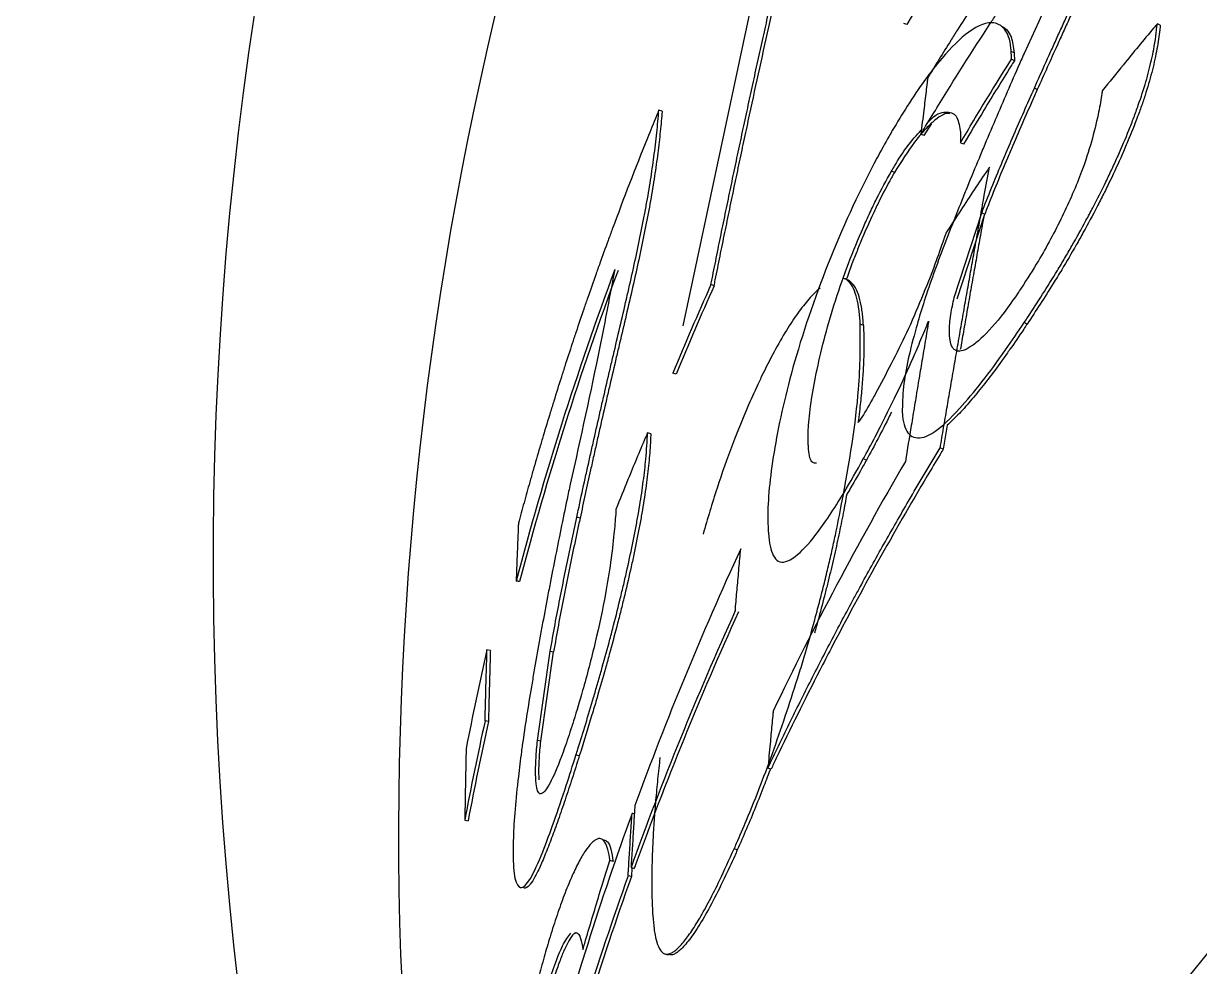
# Model space of a CAD drawing. Extents: x 75 to 2075, y 25 to 1460.
# Drawn here: x 650.424 to 654.7, y 868.574 to 872.003 of the extents above; entities that cross this region are included whole.
import ezdxf

# ---------------------------------------------------------------- set-up
doc = ezdxf.new("R2010")
doc.units = 0
doc.header["$LTSCALE"] = 5
doc.linetypes.add('SLD-KATı', pattern=[0])
doc.layers.get('0').update_dxf_attribs({"linetype": 'CONTINUOUS'})

msp = doc.modelspace()

# ---------------------------------------------------------------- linework, layer by layer
at = {"color": 7, "linetype": 'SLD-KATı'}
for p, q in [((653.15, 872.4473), (652.8215, 870.9031)), ((653.15, 872.4473), (652.8215, 870.9031)), ((653.636, 871.9991), (653.6249, 872.0038)), ((654.5574, 871.9966), (654.547, 872.0024)), ((654.0264, 871.8963), (654.0156, 871.9016)), ((654.027, 871.8678), (654.0162, 871.8731)), ((654.1105, 871.7629), (654.0997, 871.7683)), ((652.7461, 871.6847), (652.7344, 871.6882)), ((653.7252, 871.6399), (653.698, 871.5958)), ((653.698, 871.5958), (653.6869, 871.6006)), ((653.8419, 871.5642), (653.831, 871.5692)), ((653.5909, 871.4609), (653.5798, 871.4656)), ((653.8082, 871.007), (653.9084, 871.3148)), ((653.8192, 871.002), (653.9193, 871.3097)), ((653.9084, 871.3148), (653.9193, 871.3097)), ((652.9352, 871.0496), (652.9236, 871.0534)), ((653.4085, 871.0755), (653.4085, 871.0756)), ((653.4781, 870.9049), (653.4669, 870.9095)), ((654.0737, 870.9102), (654.0629, 870.9155)), ((652.7968, 870.7282), (652.785, 870.7317)), ((653.7832, 870.5421), (653.7684, 870.455)), ((652.7049, 870.5113), (652.6931, 870.5147)), ((653.7684, 870.455), (653.7573, 870.4599)), ((653.4889, 870.415), (653.4777, 870.4195)), ((652.4477, 870.2045), (652.4357, 870.2073)), ((652.1215, 869.7229), (652.1093, 869.7249)), ((652.2926, 869.3958), (652.3394, 869.7211)), ((652.2926, 869.3958), (652.3394, 869.7211)), ((652.3048, 869.3935), (652.3515, 869.7185)), ((652.3048, 869.3935), (652.3515, 869.7185)), ((652.3394, 869.7211), (652.3515, 869.7185)), ((652.1145, 869.4648), (652.1022, 869.4667)), ((652.3048, 869.3935), (652.2926, 869.3958)), ((652.445, 869.3398), (652.4329, 869.3425)), ((653.1422, 869.291), (653.1307, 869.295)), ((652.0283, 869.1055), (652.0407, 869.1039)), ((653.0196, 868.9977), (653.0079, 869.0014)), ((652.5681, 868.956), (652.5562, 868.9589)), ((652.6343, 868.9005), (652.6224, 868.9036)), ((652.6363, 868.9326), (652.6343, 868.9005)), ((651.7944, 868.6179), (651.836, 867.8247))]:
    msp.add_line(p, q, dxfattribs=at)
at = {"color": 7, "linetype": 'SLD-KATı', "flags": 128}
msp.add_lwpolyline([(652.1926, 861.0796), (652.1876, 861.4166), (652.4184, 863.7008), (653.1036, 865.9157), (654.2226, 867.9939), (655.7413, 869.8722), (657.6135, 871.4936), (659.7824, 872.8088), (662.1821, 873.7779), (664.7396, 874.3713), (667.3773, 874.5712), (670.0149, 874.3713), (672.5724, 873.7779), (674.9721, 872.8088), (677.141, 871.4936), (679.0132, 869.8722), (680.5319, 867.9939), (681.6509, 865.9157), (682.3361, 863.7008), (682.5669, 861.4166), (682.5619, 861.0796)], dxfattribs=at)
at = {"color": 8, "linetype": 'SLD-KATı'}
for centre, radius, start, end in [((663.2535, 871.8909), 15.7108, 128.27607, 225.26481), ((662.8585, 872.1836), 17.0837, 137.993, 232.4202), ((664.3738, 870.0554), 13.2587, 117.03884, 199.23352), ((664.6674, 869.0452), 12.88, 117.34499, 181.90124)]:
    msp.add_arc(centre, radius, start, end, dxfattribs=at)
at = {"color": 7, "linetype": 'SLD-KATı'}
for centre, major_axis, ratio, start_param, end_param in [((667.3892, 866.0271), (15.4738, 0.9051), 0.8647, 2.575855, 2.612527), ((667.3884, 867.1742), (15.5487, 0.8505), 0.865249, 2.78229, 2.869117), ((667.3884, 867.1742), (15.5362, 0.8498), 0.865249, 2.78229, 2.869117), ((667.3886, 866.3748), (15.5064, 0.8599), 0.865154, 2.722109, 2.747518), ((667.3886, 866.3748), (15.4939, 0.8592), 0.865154, 2.722109, 2.747518), ((667.3886, 864.5577), (15.4109, 0.8643), 0.865081, 2.623371, 2.697731), ((667.3883, 865.3031), (15.4509, 0.8441), 0.865255, 2.712925, 2.786581), ((667.3886, 865.1457), (15.4419, 0.8609), 0.865124, 2.716812, 2.790377), ((667.3886, 865.1457), (15.4294, 0.8602), 0.865124, 2.716812, 2.790377), ((667.3881, 867.3168), (15.5572, 0.826), 0.865388, 2.900823, 2.927823), ((667.3881, 867.1335), (15.5476, 0.8251), 0.865389, 2.906386, 2.933532), ((667.3881, 867.1335), (15.5351, 0.8244), 0.865389, 2.906386, 2.933532), ((667.3881, 865.299), (15.4513, 0.8287), 0.86535, 2.789641, 2.863298), ((667.3883, 865.1406), (15.4424, 0.842), 0.865265, 2.793754, 2.867322), ((667.3883, 865.1406), (15.4299, 0.8414), 0.865265, 2.793754, 2.867322)]:
    msp.add_ellipse(centre, major_axis=major_axis, ratio=ratio, start_param=start_param, end_param=end_param, dxfattribs=at)
for points, knots in [([(654.6483, 873.1507), (654.6436, 873.1447), (654.6199, 873.1147), (654.5211, 872.9882), (654.42, 872.8543), (654.3212, 872.7193), (654.2855, 872.67), (654.2413, 872.6082), (654.2061, 872.5587), (654.1626, 872.4965), (654.128, 872.4467), (654.0851, 872.3842), (654.0511, 872.3341), (654.0089, 872.2713), (653.9755, 872.2209), (653.934, 872.1577), (653.9011, 872.1071), (653.8603, 872.0436), (653.828, 871.9926), (653.7897, 871.9318), (653.7536, 871.8737), (653.7259, 871.8282), (653.712, 871.8055)], [0, 0, 0, 0, 0.0138776, 0.0693761, 0.2913615, 0.3190942, 0.3745899, 0.4023578, 0.457831, 0.4855985, 0.5410802, 0.5688238, 0.6243152, 0.6520658, 0.7075403, 0.735301, 0.7907931, 0.8185299, 0.8740448, 0.9017602, 0.9508757, 1, 1, 1, 1]), ([(654.0997, 871.7683), (654.1033, 871.7762), (654.121, 871.8161), (654.1461, 871.8718), (654.1748, 871.9354), (654.1964, 871.983), (654.2254, 872.0465), (654.2543, 872.1098), (654.2907, 872.1889), (654.3198, 872.2519), (654.3562, 872.3307), (654.3925, 872.4092), (654.4283, 872.4875), (654.4628, 872.5654), (654.4893, 872.6271), (654.5204, 872.7033), (654.5435, 872.7633), (654.5645, 872.8218), (654.5839, 872.8792), (654.6004, 872.9344), (654.6187, 873.0033), (654.6346, 873.0722), (654.6437, 873.1245), (654.6483, 873.1507)], [0, 0, 0, 0, 0.016167, 0.080829, 0.113163, 0.145526, 0.177839, 0.242556, 0.274881, 0.339543, 0.371886, 0.436565, 0.501254, 0.533624, 0.598338, 0.630683, 0.695428, 0.727752, 0.760104, 0.824869, 0.857235, 0.9284, 1, 1, 1, 1]), ([(654.6586, 873.1447), (654.6576, 873.1388), (654.6528, 873.1096), (654.6423, 873.055), (654.6275, 872.9913), (654.6097, 872.9249), (654.593, 872.8696), (654.5686, 872.7977), (654.5467, 872.7385), (654.5229, 872.6781), (654.498, 872.6171), (654.4649, 872.5399), (654.4226, 872.4462), (654.3865, 872.3677), (654.3501, 872.2891), (654.321, 872.2261), (654.2846, 872.1471), (654.2556, 872.0839), (654.2266, 872.0205), (654.2049, 871.9729), (654.1783, 871.9141), (654.1468, 871.8441), (654.1226, 871.79), (654.1105, 871.7629)], [0, 0, 0, 0, 0.016171, 0.08092, 0.14564, 0.178014, 0.242783, 0.275145, 0.339928, 0.372288, 0.404665, 0.469415, 0.534133, 0.598841, 0.631189, 0.6959, 0.728264, 0.792981, 0.825334, 0.857655, 0.89003, 0.945036, 1, 1, 1, 1]), ([(653.6869, 871.6006), (653.6908, 871.607), (653.7103, 871.6392), (653.7924, 871.7742), (653.8812, 871.9143), (653.9723, 872.0534), (654.014, 872.1164), (654.0646, 872.1918), (654.1073, 872.2544), (654.1503, 872.3167), (654.1936, 872.379), (654.2462, 872.4534), (654.304, 872.534), (654.3447, 872.5897), (654.3674, 872.6207)], [0, 0, 0, 0, 0.0184884, 0.0924948, 0.3884611, 0.4254581, 0.4994369, 0.573444, 0.647441, 0.684415, 0.7584359, 0.8324099, 0.9063783, 1, 1, 1, 1]), ([(654.3674, 872.6207), (654.335, 872.5336), (654.2478, 872.2989), (654.1339, 872.0502), (654.0623, 871.8939)], [0, 0, 0, 0, 0.371519, 1, 1, 1, 1]), ([(652.9236, 871.0534), (652.925, 871.0606), (652.9322, 871.0963), (652.9452, 871.1607), (652.9597, 871.2321), (652.9744, 871.3036), (652.9862, 871.3607), (653.0011, 871.4321), (653.0131, 871.4891), (653.0282, 871.5604), (653.0434, 871.6316), (653.0618, 871.7171), (653.0773, 871.7882), (653.0928, 871.8594), (653.1085, 871.9304), (653.1275, 872.0156), (653.1487, 872.1102), (653.1638, 872.1762), (653.1724, 872.2139)], [0, 0, 0, 0, 0.018413, 0.092026, 0.165677, 0.202537, 0.276144, 0.312987, 0.386647, 0.423469, 0.497088, 0.570747, 0.644398, 0.681232, 0.754844, 0.828492, 0.902175, 1, 1, 1, 1]), ([(652.9236, 871.0534), (652.925, 871.0606), (652.9322, 871.0963), (652.9452, 871.1607), (652.9597, 871.2321), (652.9744, 871.3036), (652.9862, 871.3607), (653.0011, 871.4321), (653.0131, 871.4891), (653.0282, 871.5604), (653.0434, 871.6316), (653.0618, 871.7171), (653.0773, 871.7882), (653.0928, 871.8594), (653.1085, 871.9304), (653.1275, 872.0156), (653.1487, 872.1102), (653.1638, 872.1762), (653.1724, 872.2139)], [0, 0, 0, 0, 0.018413, 0.092026, 0.165677, 0.202537, 0.276144, 0.312987, 0.386647, 0.423469, 0.497088, 0.570747, 0.644398, 0.681232, 0.754844, 0.828492, 0.902175, 1, 1, 1, 1]), ([(652.9352, 871.0496), (652.9366, 871.0568), (652.9438, 871.0926), (652.9568, 871.1569), (652.9713, 871.2283), (652.986, 871.2997), (652.9978, 871.3569), (653.0127, 871.4282), (653.0247, 871.4853), (653.0397, 871.5565), (653.0549, 871.6278), (653.0917, 871.7986), (653.1344, 871.9927), (653.172, 872.1579), (653.1838, 872.2097)], [0, 0, 0, 0, 0.018416, 0.092098, 0.165722, 0.202549, 0.276227, 0.313079, 0.386717, 0.423548, 0.497192, 0.570871, 0.865494, 1, 1, 1, 1]), ([(652.9352, 871.0496), (652.9366, 871.0568), (652.9438, 871.0926), (652.9568, 871.1569), (652.9713, 871.2283), (652.986, 871.2997), (652.9978, 871.3569), (653.0127, 871.4282), (653.0247, 871.4853), (653.0397, 871.5565), (653.0549, 871.6278), (653.0917, 871.7986), (653.1344, 871.9927), (653.172, 872.1579), (653.1838, 872.2097)], [0, 0, 0, 0, 0.018416, 0.092098, 0.165722, 0.202549, 0.276227, 0.313079, 0.386717, 0.423548, 0.497192, 0.570871, 0.865494, 1, 1, 1, 1]), ([(654.0156, 871.9016), (654.0153, 871.9057), (654.0139, 871.9262), (654.0022, 871.9778), (653.9584, 872.0195), (653.87, 871.9883), (653.7573, 871.8764), (653.6608, 871.7434), (653.6012, 871.6438), (653.5832, 871.6135)], [0, 0, 0, 0, 0.019803, 0.099269, 0.302148, 0.512086, 0.690034, 0.905844, 1, 1, 1, 1]), ([(653.9788, 871.9946), (653.9816, 871.9932), (653.9926, 871.9878), (654.0048, 871.9744), (654.0199, 871.9463), (654.0237, 871.9175), (654.0264, 871.8963)], [0, 0, 0, 0, 0.107274, 0.416498, 0.570856, 1, 1, 1, 1]), ([(654.0629, 870.9155), (654.0674, 870.9222), (654.0896, 870.9557), (654.1298, 871.0179), (654.1745, 871.0898), (654.2099, 871.1489), (654.2449, 871.2091), (654.2793, 871.2707), (654.3208, 871.3488), (654.3527, 871.412), (654.3827, 871.4752), (654.4114, 871.5381), (654.438, 871.6005), (654.4617, 871.6613), (654.4833, 871.7209), (654.5018, 871.7783), (654.5204, 871.8462), (654.5372, 871.9197), (654.5434, 871.9722), (654.547, 872.0024)], [0, 0, 0, 0, 0.019812, 0.099128, 0.178454, 0.218088, 0.257713, 0.337106, 0.376728, 0.456131, 0.495776, 0.535428, 0.614819, 0.654487, 0.694129, 0.773543, 0.813211, 0.892592, 1, 1, 1, 1]), ([(654.5574, 871.9966), (654.5569, 871.9912), (654.5543, 871.9641), (654.5466, 871.912), (654.5301, 871.8359), (654.5106, 871.7671), (654.4915, 871.7094), (654.4703, 871.6501), (654.446, 871.5888), (654.4123, 871.5108), (654.3831, 871.4476), (654.3521, 871.3844), (654.32, 871.3214), (654.2865, 871.259), (654.2434, 871.1824), (654.2068, 871.1199), (654.1472, 871.0224), (654.1052, 870.9584), (654.0737, 870.9102)], [0, 0, 0, 0, 0.019844, 0.099249, 0.178675, 0.258115, 0.297773, 0.337439, 0.41693, 0.456587, 0.536016, 0.575726, 0.615374, 0.694788, 0.73444, 0.813878, 0.860141, 1, 1, 1, 1]), ([(654.547, 872.0024), (654.5424, 871.9969), (654.5193, 871.9695), (654.478, 871.9198), (654.4157, 871.844), (654.3724, 871.79), (654.3469, 871.7582)], [0, 0, 0, 0, 0.0680036, 0.340229, 0.6124463, 1, 1, 1, 1]), ([(654.0623, 871.8939), (654.0586, 871.8855), (654.0399, 871.8433), (654.0065, 871.7672), (653.9627, 871.6655), (653.9268, 871.5806), (653.8913, 871.4956), (653.8633, 871.4275), (653.8289, 871.3423), (653.8018, 871.2741), (653.7691, 871.1895), (653.7371, 871.1052), (653.7144, 871.039), (653.7031, 871.0058)], [0, 0, 0, 0, 0.028673, 0.143384, 0.25804, 0.372784, 0.430091, 0.544803, 0.602147, 0.716846, 0.774158, 0.886848, 1, 1, 1, 1]), ([(654.0162, 871.8731), (654.0162, 871.8776), (654.0162, 871.8843), (654.016, 871.8939), (654.0158, 871.8988), (654.0156, 871.9016)], [0, 0, 0, 0, 0.462239, 0.693726, 1, 1, 1, 1]), ([(654.0264, 871.8963), (654.0265, 871.8942), (654.0268, 871.8886), (654.027, 871.879), (654.027, 871.8715), (654.027, 871.8678)], [0, 0, 0, 0, 0.230728, 0.615657, 1, 1, 1, 1]), ([(653.831, 871.5692), (653.8349, 871.576), (653.8548, 871.6095), (653.891, 871.6697), (653.9485, 871.7644), (653.9906, 871.832), (654.0162, 871.8731)], [0, 0, 0, 0, 0.065831, 0.328995, 0.592406, 1, 1, 1, 1]), ([(654.027, 871.8678), (654.0229, 871.8612), (654.0021, 871.828), (653.9651, 871.7682), (653.9073, 871.6738), (653.8666, 871.6056), (653.8419, 871.5642)], [0, 0, 0, 0, 0.065893, 0.329453, 0.592922, 1, 1, 1, 1]), ([(653.712, 871.8055), (653.7113, 871.7999), (653.7079, 871.7721), (653.7031, 871.7332), (653.6954, 871.6704), (653.6905, 871.6299), (653.6869, 871.6006)], [0, 0, 0, 0, 0.081499, 0.407469, 0.570602, 1, 1, 1, 1]), ([(653.9084, 871.3148), (653.9113, 871.3223), (653.9256, 871.3599), (653.9637, 871.4545), (654.0244, 871.5984), (654.0746, 871.7116), (654.0997, 871.7683)], [0, 0, 0, 0, 0.0499901, 0.2497616, 0.6246612, 1, 1, 1, 1]), ([(654.1105, 871.7629), (654.1071, 871.7554), (654.0903, 871.7177), (654.0603, 871.6499), (654.0276, 871.5744), (653.9827, 871.4686), (653.948, 871.385), (653.9222, 871.3173), (653.9193, 871.3097)], [0, 0, 0, 0, 0.04994, 0.249776, 0.449619, 0.549459, 0.94931, 1, 1, 1, 1]), ([(654.3469, 871.7582), (654.3461, 871.7527), (654.3419, 871.725), (654.3257, 871.6362), (654.286, 871.491), (654.2036, 871.3011), (654.1248, 871.1539), (654.0731, 871.0737), (654.0522, 871.0412)], [0, 0, 0, 0, 0.02855, 0.142985, 0.438397, 0.648328, 0.857807, 1, 1, 1, 1]), ([(652.7344, 871.6882), (652.7316, 871.6814), (652.7175, 871.6473), (652.6591, 871.5036), (652.6006, 871.3523), (652.5446, 871.2003), (652.5246, 871.145), (652.4999, 871.0757), (652.4805, 871.0203), (652.4566, 870.9508), (652.4378, 870.8952), (652.4146, 870.8255), (652.3964, 870.7698), (652.3741, 870.7), (652.3565, 870.644), (652.3349, 870.574), (652.318, 870.5179), (652.2972, 870.4478), (652.2809, 870.3916), (652.2617, 870.3245), (652.2439, 870.2606), (652.2303, 870.2107), (652.2236, 870.1857)], [0, 0, 0, 0, 0.013872, 0.069378, 0.291375, 0.319116, 0.374608, 0.402364, 0.457852, 0.485587, 0.541073, 0.568827, 0.624316, 0.652053, 0.707549, 0.735307, 0.790811, 0.818558, 0.87404, 0.901777, 0.95091, 1, 1, 1, 1]), ([(652.7344, 871.6882), (652.7316, 871.6814), (652.7175, 871.6473), (652.6591, 871.5036), (652.6006, 871.3523), (652.5446, 871.2003), (652.5246, 871.145), (652.4999, 871.0757), (652.4805, 871.0203), (652.4566, 870.9508), (652.4378, 870.8952), (652.4146, 870.8255), (652.3964, 870.7698), (652.3741, 870.7), (652.3565, 870.644), (652.3349, 870.574), (652.318, 870.5179), (652.2972, 870.4478), (652.2809, 870.3916), (652.2617, 870.3245), (652.2439, 870.2606), (652.2303, 870.2107), (652.2236, 870.1857)], [0, 0, 0, 0, 0.013872, 0.069378, 0.291375, 0.319116, 0.374608, 0.402364, 0.457852, 0.485587, 0.541073, 0.568827, 0.624316, 0.652053, 0.707549, 0.735307, 0.790811, 0.818558, 0.87404, 0.901777, 0.95091, 1, 1, 1, 1]), ([(652.4357, 870.2073), (652.4375, 870.2159), (652.4467, 870.2588), (652.4598, 870.3189), (652.475, 870.3875), (652.4864, 870.4389), (652.5018, 870.5074), (652.5173, 870.5758), (652.537, 870.6611), (652.5528, 870.7294), (652.5728, 870.8145), (652.5928, 870.8995), (652.6127, 870.9842), (652.6319, 871.0682), (652.6467, 871.1347), (652.6641, 871.2165), (652.677, 871.2807), (652.6888, 871.3431), (652.6996, 871.4041), (652.7087, 871.4625), (652.7187, 871.5348), (652.7273, 871.6069), (652.732, 871.6611), (652.7344, 871.6882)], [0, 0, 0, 0, 0.016178, 0.080852, 0.113176, 0.14552, 0.177887, 0.24256, 0.274867, 0.339569, 0.371925, 0.436591, 0.501279, 0.53362, 0.598356, 0.630688, 0.695443, 0.727767, 0.76011, 0.824901, 0.85722, 0.928417, 1, 1, 1, 1]), ([(652.4357, 870.2073), (652.4375, 870.2159), (652.4467, 870.2588), (652.4598, 870.3189), (652.475, 870.3875), (652.4864, 870.4389), (652.5018, 870.5074), (652.5173, 870.5758), (652.537, 870.6611), (652.5528, 870.7294), (652.5728, 870.8145), (652.5928, 870.8995), (652.6127, 870.9842), (652.6319, 871.0682), (652.6467, 871.1347), (652.6641, 871.2165), (652.677, 871.2807), (652.6888, 871.3431), (652.6996, 871.4041), (652.7087, 871.4625), (652.7187, 871.5348), (652.7273, 871.6069), (652.732, 871.6611), (652.7344, 871.6882)], [0, 0, 0, 0, 0.016178, 0.080852, 0.113176, 0.14552, 0.177887, 0.24256, 0.274867, 0.339569, 0.371925, 0.436591, 0.501279, 0.53362, 0.598356, 0.630688, 0.695443, 0.727767, 0.76011, 0.824901, 0.85722, 0.928417, 1, 1, 1, 1]), ([(652.7461, 871.6847), (652.7456, 871.6787), (652.7432, 871.6483), (652.7377, 871.5918), (652.7297, 871.525), (652.72, 871.4552), (652.7107, 871.3967), (652.6971, 871.3203), (652.6849, 871.2571), (652.6715, 871.1924), (652.6576, 871.1269), (652.6391, 871.0437), (652.6155, 870.9425), (652.5955, 870.8576), (652.5756, 870.7726), (652.5597, 870.7044), (652.5399, 870.6191), (652.5243, 870.5507), (652.5088, 870.4823), (652.4973, 870.4309), (652.4832, 870.3675), (652.4666, 870.2921), (652.454, 870.2337), (652.4477, 870.2045)], [0, 0, 0, 0, 0.0161905, 0.0809012, 0.1456689, 0.1780227, 0.2428007, 0.275142, 0.3399315, 0.3722671, 0.4046272, 0.4693897, 0.5341202, 0.5988274, 0.6311889, 0.6958863, 0.7282312, 0.7929283, 0.8252842, 0.8576623, 0.8899723, 0.9449711, 1, 1, 1, 1]), ([(652.7461, 871.6847), (652.7456, 871.6787), (652.7432, 871.6483), (652.7377, 871.5918), (652.7297, 871.525), (652.72, 871.4552), (652.7107, 871.3967), (652.6971, 871.3203), (652.6849, 871.2571), (652.6715, 871.1924), (652.6576, 871.1269), (652.6391, 871.0437), (652.6155, 870.9425), (652.5955, 870.8576), (652.5756, 870.7726), (652.5597, 870.7044), (652.5399, 870.6191), (652.5243, 870.5507), (652.5088, 870.4823), (652.4973, 870.4309), (652.4832, 870.3675), (652.4666, 870.2921), (652.454, 870.2337), (652.4477, 870.2045)], [0, 0, 0, 0, 0.0161905, 0.0809012, 0.1456689, 0.1780227, 0.2428007, 0.275142, 0.3399315, 0.3722671, 0.4046272, 0.4693897, 0.5341202, 0.5988274, 0.6311889, 0.6958863, 0.7282312, 0.7929283, 0.8252842, 0.8576623, 0.8899723, 0.9449711, 1, 1, 1, 1]), ([(653.7918, 871.6753), (653.7901, 871.6756), (653.7744, 871.6782), (653.7418, 871.6577), (653.6983, 871.6143), (653.6518, 871.5588), (653.6155, 871.5004), (653.5909, 871.4609)], [0, 0, 0, 0, 0.039256, 0.360573, 0.517242, 0.673831, 1, 1, 1, 1]), ([(653.7138, 871.6449), (653.7141, 871.6451), (653.7402, 871.6751), (653.7776, 871.6853), (653.8187, 871.6758), (653.8267, 871.6341), (653.8304, 871.6143)], [0, 0, 0, 0, 0.003431, 0.375049, 0.703726, 1, 1, 1, 1]), ([(653.5832, 871.6135), (653.5794, 871.607), (653.5605, 871.5745), (653.4815, 871.4318), (653.3534, 871.1573), (653.2232, 870.7809), (653.1488, 870.4528), (653.1284, 870.2597), (653.1311, 870.18), (653.1318, 870.1621)], [0, 0, 0, 0, 0.014211, 0.071184, 0.302014, 0.533659, 0.738871, 0.941358, 1, 1, 1, 1]), ([(653.5798, 871.4656), (653.5835, 871.472), (653.6024, 871.5043), (653.6401, 871.5632), (653.6716, 871.5971), (653.6886, 871.6154)], [0, 0, 0, 0, 0.102884, 0.51536, 1, 1, 1, 1]), ([(653.8304, 871.6143), (653.8305, 871.61), (653.8308, 871.6005), (653.8309, 871.5853), (653.8309, 871.5746), (653.831, 871.5692)], [0, 0, 0, 0, 0.297081, 0.648628, 1, 1, 1, 1]), ([(653.2776, 870.4708), (653.2774, 870.4751), (653.2764, 870.4964), (653.2787, 870.5746), (653.3054, 870.7429), (653.3707, 870.9939), (653.4472, 871.1947), (653.5014, 871.3148), (653.5349, 871.3847), (653.5617, 871.433), (653.5798, 871.4656)], [0, 0, 0, 0, 0.0207311, 0.103822, 0.3310743, 0.568937, 0.8036158, 0.8517598, 0.8999053, 1, 1, 1, 1]), ([(653.7573, 870.4599), (653.7583, 870.4659), (653.7634, 870.496), (653.7727, 870.5502), (653.7829, 870.6103), (653.7932, 870.6704), (653.8015, 870.7184), (653.8119, 870.7785), (653.8223, 870.8385), (653.8349, 870.9105), (653.8475, 870.9825), (653.8601, 871.0545), (653.8707, 871.1145), (653.8813, 871.1744), (653.892, 871.2343), (653.9049, 871.3063), (653.9196, 871.3883), (653.9301, 871.4463), (653.9362, 871.4804)], [0, 0, 0, 0, 0.017633, 0.088211, 0.15876, 0.194041, 0.264574, 0.299862, 0.370411, 0.440977, 0.511515, 0.582063, 0.652628, 0.68791, 0.758459, 0.829011, 0.899584, 1, 1, 1, 1]), ([(653.9362, 871.4804), (653.9321, 871.4743), (653.9116, 871.444), (653.8748, 871.389), (653.8261, 871.3152), (653.794, 871.2656), (653.7779, 871.2408)], [0, 0, 0, 0, 0.076396, 0.382181, 0.691141, 1, 1, 1, 1]), ([(653.5909, 871.4609), (653.5871, 871.4544), (653.5683, 871.4215), (653.5424, 871.3721), (653.507, 871.2985), (653.48, 871.2376), (653.4548, 871.1758), (653.4349, 871.126), (653.4227, 871.0915), (653.416, 871.0726)], [0, 0, 0, 0, 0.057309, 0.287297, 0.401916, 0.631576, 0.746219, 0.86074, 1, 1, 1, 1]), ([(653.9155, 871.2996), (653.9142, 871.2923), (653.9086, 871.261), (653.9009, 871.2178), (653.8902, 871.1578), (653.8796, 871.0979), (653.8669, 871.026), (653.8543, 870.954), (653.8422, 870.8844), (653.8342, 870.8388), (653.8305, 870.8173)], [0, 0, 0, 0, 0.045573, 0.194674, 0.269291, 0.418429, 0.567627, 0.716796, 0.866015, 1, 1, 1, 1]), ([(653.7779, 871.2408), (653.7754, 871.2334), (653.7629, 871.1963), (653.7205, 871.0772), (653.639, 870.877), (653.5604, 870.7292), (653.522, 870.657)], [0, 0, 0, 0, 0.038193, 0.191114, 0.604907, 1, 1, 1, 1]), ([(652.5739, 871.1086), (652.5564, 871.0156), (652.5092, 870.7652), (652.4495, 870.4967), (652.412, 870.3281)], [0, 0, 0, 0, 0.371503, 1, 1, 1, 1]), ([(652.5739, 871.1086), (652.5564, 871.0156), (652.5092, 870.7652), (652.4495, 870.4967), (652.412, 870.3281)], [0, 0, 0, 0, 0.371503, 1, 1, 1, 1]), ([(653.3205, 871.0408), (653.3134, 871.0348), (653.3002, 871.0237), (653.2796, 871.001), (653.2533, 870.9692), (653.2258, 870.931), (653.1902, 870.8748), (653.1528, 870.8102), (653.1231, 870.7503), (653.1081, 870.7201)], [0, 0, 0, 0, 0.113715, 0.208911, 0.30417, 0.494946, 0.590233, 0.793227, 1, 1, 1, 1]), ([(653.4669, 870.9095), (653.4666, 870.9139), (653.4652, 870.9357), (653.4612, 870.9724), (653.4522, 871.0144), (653.4392, 871.0482), (653.4239, 871.0663), (653.4119, 871.0754), (653.4056, 871.0757), (653.4038, 871.0758)], [0, 0, 0, 0, 0.050259, 0.251633, 0.453072, 0.654597, 0.856193, 0.956881, 1, 1, 1, 1]), ([(653.4781, 870.9049), (653.4778, 870.9093), (653.4765, 870.9312), (653.4724, 870.9679), (653.4635, 871.0099), (653.4505, 871.0438), (653.435, 871.0614), (653.4246, 871.0704), (653.42, 871.0708), (653.4197, 871.0708)], [0, 0, 0, 0, 0.052225, 0.261183, 0.470206, 0.679302, 0.8885, 0.992981, 1, 1, 1, 1]), ([(654.0522, 871.0412), (654.048, 871.035), (654.027, 871.0036), (653.9762, 870.9324), (653.9175, 870.8653), (653.8591, 870.8191), (653.8139, 870.8027), (653.7944, 870.8341), (653.7918, 870.8638), (653.7912, 870.8699)], [0, 0, 0, 0, 0.033844, 0.169476, 0.412179, 0.529059, 0.748058, 0.948883, 1, 1, 1, 1]), ([(653.7031, 871.0058), (653.7007, 870.9984), (653.6889, 870.9615), (653.6547, 870.8466), (653.6206, 870.6989), (653.6198, 870.6181), (653.6195, 870.5882)], [0, 0, 0, 0, 0.044929, 0.224741, 0.713749, 1, 1, 1, 1]), ([(653.7912, 870.8699), (653.7911, 870.8741), (653.7902, 870.8957), (653.7933, 870.9387), (653.8036, 870.9859), (653.8082, 871.007)], [0, 0, 0, 0, 0.120571, 0.605756, 1, 1, 1, 1]), ([(653.0079, 869.0014), (653.0109, 869.0082), (653.026, 869.0422), (653.0753, 869.1569), (653.1388, 869.3211), (653.2001, 869.501), (653.2368, 869.614), (653.264, 869.7032), (653.2831, 869.7691), (653.3011, 869.8341), (653.3181, 869.898), (653.3342, 869.9609), (653.3495, 870.0229), (653.3635, 870.0835), (653.3807, 870.1622), (653.4218, 870.3714), (653.4672, 870.6528), (653.4669, 870.8342), (653.4669, 870.9095)], [0, 0, 0, 0, 0.0104121, 0.0521552, 0.1699242, 0.229847, 0.2897179, 0.3196115, 0.3495232, 0.3794382, 0.4093434, 0.4392644, 0.4691466, 0.4990701, 0.5289541, 0.5887958, 0.8292572, 1, 1, 1, 1]), ([(653.4777, 870.4195), (653.4813, 870.4261), (653.4994, 870.4591), (653.5405, 870.5367), (653.5982, 870.653), (653.6497, 870.7658), (653.6876, 870.8537), (653.706, 870.8982), (653.7152, 870.9205)], [0, 0, 0, 0, 0.04389, 0.219544, 0.496755, 0.745738, 0.872566, 1, 1, 1, 1]), ([(653.6195, 870.5882), (653.6198, 870.5841), (653.6212, 870.5636), (653.6307, 870.52), (653.6647, 870.4866), (653.7326, 870.5067), (653.8447, 870.6148), (653.9589, 870.7616), (654.0403, 870.882), (654.0629, 870.9155)], [0, 0, 0, 0, 0.019896, 0.099686, 0.260744, 0.440014, 0.612636, 0.892207, 1, 1, 1, 1]), ([(653.7152, 870.9205), (653.7142, 870.9145), (653.7091, 870.8844), (653.7, 870.8302), (653.688, 870.758), (653.6759, 870.6858), (653.664, 870.6134), (653.6489, 870.5218), (653.6378, 870.4541), (653.6307, 870.4105)], [0, 0, 0, 0, 0.035412, 0.1772, 0.318893, 0.460643, 0.602434, 0.74413, 1, 1, 1, 1]), ([(654.0737, 870.9102), (654.0695, 870.904), (654.0485, 870.8726), (654.0194, 870.83), (653.978, 870.7719), (653.9374, 870.7167), (653.8976, 870.6663), (653.859, 870.6203), (653.8226, 870.579), (653.7959, 870.554), (653.7832, 870.5421)], [0, 0, 0, 0, 0.040475, 0.202591, 0.283511, 0.445627, 0.607702, 0.688656, 0.850825, 1, 1, 1, 1]), ([(653.4781, 870.9049), (653.4783, 870.9007), (653.4794, 870.8798), (653.4803, 870.8398), (653.4793, 870.783), (653.4761, 870.7225), (653.4709, 870.6587), (653.465, 870.6017), (653.4601, 870.565), (653.4584, 870.5516)], [0, 0, 0, 0, 0.042865, 0.214556, 0.386235, 0.557938, 0.729622, 0.901234, 1, 1, 1, 1]), ([(653.8261, 870.8105), (653.8231, 870.8106), (653.8198, 870.8106), (653.8184, 870.8147), (653.8183, 870.8151)], [0, 0, 0, 0, 0.898714, 1, 1, 1, 1]), ([(653.1081, 870.7201), (653.1049, 870.7134), (653.0888, 870.6798), (653.0525, 870.5996), (653.0002, 870.4713), (652.9437, 870.3121), (652.9115, 870.2019), (652.8951, 870.1459)], [0, 0, 0, 0, 0.039539, 0.198138, 0.453273, 0.722212, 1, 1, 1, 1]), ([(653.522, 870.657), (653.5183, 870.6505), (653.5, 870.6182), (653.478, 870.5784), (653.4613, 870.5556), (653.4584, 870.5516)], [0, 0, 0, 0, 0.170929, 0.855134, 1, 1, 1, 1]), ([(653.5799, 870.5897), (653.5777, 870.5852), (653.5618, 870.5522), (653.5313, 870.493), (653.5031, 870.4411), (653.4889, 870.415)], [0, 0, 0, 0, 0.073742, 0.534646, 1, 1, 1, 1]), ([(652.4329, 869.3425), (652.4353, 869.3499), (652.447, 869.3871), (652.4682, 869.456), (652.492, 869.5355), (652.511, 869.6006), (652.5299, 869.6668), (652.5485, 869.7343), (652.5711, 869.8196), (652.5884, 869.8884), (652.6049, 869.9568), (652.6206, 870.0249), (652.6352, 870.092), (652.6482, 870.1572), (652.66, 870.2207), (652.67, 870.2816), (652.6799, 870.353), (652.6887, 870.4298), (652.6915, 870.4837), (652.6931, 870.5147)], [0, 0, 0, 0, 0.019822, 0.099168, 0.178486, 0.218093, 0.257757, 0.337109, 0.376736, 0.456147, 0.49578, 0.535419, 0.614847, 0.654505, 0.694163, 0.773581, 0.813223, 0.892614, 1, 1, 1, 1]), ([(652.4329, 869.3425), (652.4353, 869.3499), (652.447, 869.3871), (652.4682, 869.456), (652.492, 869.5355), (652.511, 869.6006), (652.5299, 869.6668), (652.5485, 869.7343), (652.5711, 869.8196), (652.5884, 869.8884), (652.6049, 869.9568), (652.6206, 870.0249), (652.6352, 870.092), (652.6482, 870.1572), (652.66, 870.2207), (652.67, 870.2816), (652.6799, 870.353), (652.6887, 870.4298), (652.6915, 870.4837), (652.6931, 870.5147)], [0, 0, 0, 0, 0.019822, 0.099168, 0.178486, 0.218093, 0.257757, 0.337109, 0.376736, 0.456147, 0.49578, 0.535419, 0.614847, 0.654505, 0.694163, 0.773581, 0.813223, 0.892614, 1, 1, 1, 1]), ([(652.7049, 870.5113), (652.7047, 870.5058), (652.7036, 870.4782), (652.6999, 870.4244), (652.6914, 870.3451), (652.6809, 870.2726), (652.6706, 870.2113), (652.659, 870.1481), (652.6457, 870.0824), (652.6273, 869.9984), (652.6112, 869.93), (652.5943, 869.8614), (652.5768, 869.7928), (652.5586, 869.7246), (652.5353, 869.6406), (652.5156, 869.5719), (652.4837, 869.4642), (652.4616, 869.3932), (652.445, 869.3398)], [0, 0, 0, 0, 0.019804, 0.099191, 0.178622, 0.258081, 0.297768, 0.337435, 0.416919, 0.456557, 0.536, 0.575677, 0.615362, 0.694748, 0.734424, 0.813831, 0.860111, 1, 1, 1, 1]), ([(652.7049, 870.5113), (652.7047, 870.5058), (652.7036, 870.4782), (652.6999, 870.4244), (652.6914, 870.3451), (652.6809, 870.2726), (652.6706, 870.2113), (652.659, 870.1481), (652.6457, 870.0824), (652.6273, 869.9984), (652.6112, 869.93), (652.5943, 869.8614), (652.5768, 869.7928), (652.5586, 869.7246), (652.5353, 869.6406), (652.5156, 869.5719), (652.4837, 869.4642), (652.4616, 869.3932), (652.445, 869.3398)], [0, 0, 0, 0, 0.019804, 0.099191, 0.178622, 0.258081, 0.297768, 0.337435, 0.416919, 0.456557, 0.536, 0.575677, 0.615362, 0.694748, 0.734424, 0.813831, 0.860111, 1, 1, 1, 1]), ([(652.6931, 870.5147), (652.6904, 870.5084), (652.6769, 870.477), (652.653, 870.4202), (652.6173, 870.3338), (652.5928, 870.2724), (652.5784, 870.2363)], [0, 0, 0, 0, 0.067999, 0.340243, 0.612463, 1, 1, 1, 1]), ([(652.6931, 870.5147), (652.6904, 870.5084), (652.6769, 870.477), (652.653, 870.4202), (652.6173, 870.3338), (652.5928, 870.2724), (652.5784, 870.2363)], [0, 0, 0, 0, 0.067999, 0.340243, 0.612463, 1, 1, 1, 1]), ([(653.1307, 869.295), (653.1339, 869.3017), (653.1498, 869.3353), (653.1787, 869.3956), (653.2113, 869.4624), (653.2443, 869.5291), (653.2777, 869.5957), (653.3183, 869.6754), (653.3595, 869.7548), (653.4013, 869.8341), (653.4367, 869.8999), (653.4724, 869.9656), (653.5085, 870.0311), (653.5523, 870.1096), (653.5968, 870.1877), (653.6456, 870.2722), (653.6989, 870.3631), (653.7379, 870.4277), (653.7573, 870.4599)], [0, 0, 0, 0, 0.016931, 0.084677, 0.152456, 0.186331, 0.254086, 0.321874, 0.389623, 0.457411, 0.525165, 0.559045, 0.626787, 0.694573, 0.762324, 0.830091, 0.915056, 1, 1, 1, 1]), ([(653.7684, 870.455), (653.7645, 870.4486), (653.745, 870.4164), (653.6639, 870.281), (653.5293, 870.047), (653.4016, 869.8101), (653.2783, 869.5716), (653.2057, 869.425), (653.1485, 869.3043), (653.1422, 869.291)], [0, 0, 0, 0, 0.01695, 0.084749, 0.35607, 0.627349, 0.69516, 0.966491, 1, 1, 1, 1]), ([(653.3072, 870.4042), (653.3024, 870.4041), (653.2859, 870.4036), (653.2802, 870.4372), (653.278, 870.4654), (653.2776, 870.4708)], [0, 0, 0, 0, 0.249797, 0.854815, 1, 1, 1, 1]), ([(653.1318, 870.1621), (653.132, 870.1578), (653.1334, 870.136), (653.1402, 870.0855), (653.1649, 870.0338), (653.224, 870.0513), (653.3074, 870.1411), (653.3941, 870.2712), (653.4538, 870.3772), (653.4777, 870.4195)], [0, 0, 0, 0, 0.021746, 0.108904, 0.284702, 0.484549, 0.660247, 0.86409, 1, 1, 1, 1]), ([(653.4889, 870.415), (653.4851, 870.4081), (653.4659, 870.3735), (653.4418, 870.3309), (653.4222, 870.2991), (653.4175, 870.2914)], [0, 0, 0, 0, 0.159316, 0.796641, 1, 1, 1, 1]), ([(652.412, 870.3281), (652.4101, 870.319), (652.4004, 870.2735), (652.3834, 870.1917), (652.3614, 870.0826), (652.3435, 869.9915), (652.3261, 869.9005), (652.3125, 869.8277), (652.296, 869.7367), (652.2831, 869.6639), (652.2678, 869.5738), (652.2529, 869.4841), (652.2428, 869.4141), (652.2377, 869.379)], [0, 0, 0, 0, 0.028683, 0.143367, 0.258054, 0.372761, 0.430104, 0.544789, 0.602145, 0.716793, 0.774127, 0.88682, 1, 1, 1, 1]), ([(652.412, 870.3281), (652.4101, 870.319), (652.4004, 870.2735), (652.3834, 870.1917), (652.3614, 870.0826), (652.3435, 869.9915), (652.3261, 869.9005), (652.3125, 869.8277), (652.296, 869.7367), (652.2831, 869.6639), (652.2678, 869.5738), (652.2529, 869.4841), (652.2428, 869.4141), (652.2377, 869.379)], [0, 0, 0, 0, 0.028683, 0.143367, 0.258054, 0.372761, 0.430104, 0.544789, 0.602145, 0.716793, 0.774127, 0.88682, 1, 1, 1, 1]), ([(653.4175, 870.2914), (653.4133, 870.2687), (653.4045, 870.2203), (653.3889, 870.1434), (653.3709, 870.061), (653.3537, 869.9896), (653.3356, 869.917), (653.32, 869.858), (653.3069, 869.8093), (653.3015, 869.7903), (653.3004, 869.7865)], [0, 0, 0, 0, 0.146593, 0.313034, 0.479604, 0.646077, 0.729381, 0.895802, 0.979129, 1, 1, 1, 1]), ([(652.5784, 870.2363), (652.578, 870.2306), (652.5761, 870.2021), (652.5683, 870.11), (652.5479, 869.9573), (652.5042, 869.7529), (652.4624, 869.5923), (652.4353, 869.5034), (652.4243, 869.4675)], [0, 0, 0, 0, 0.02854, 0.142939, 0.438441, 0.648313, 0.857806, 1, 1, 1, 1]), ([(652.5784, 870.2363), (652.578, 870.2306), (652.5761, 870.2021), (652.5683, 870.11), (652.5479, 869.9573), (652.5042, 869.7529), (652.4624, 869.5923), (652.4353, 869.5034), (652.4243, 869.4675)], [0, 0, 0, 0, 0.02854, 0.142939, 0.438441, 0.648313, 0.857806, 1, 1, 1, 1]), ([(652.2236, 870.1857), (652.2233, 870.18), (652.2222, 870.1515), (652.2206, 870.1116), (652.2181, 870.0472), (652.2165, 870.0057), (652.2153, 869.9756)], [0, 0, 0, 0, 0.081533, 0.407519, 0.570583, 1, 1, 1, 1]), ([(652.2236, 870.1857), (652.2233, 870.18), (652.2222, 870.1515), (652.2206, 870.1116), (652.2181, 870.0472), (652.2165, 870.0057), (652.2153, 869.9756)], [0, 0, 0, 0, 0.081533, 0.407519, 0.570583, 1, 1, 1, 1]), ([(652.3394, 869.7211), (652.3408, 869.729), (652.3477, 869.769), (652.3664, 869.8701), (652.3968, 870.0244), (652.4227, 870.1463), (652.4357, 870.2073)], [0, 0, 0, 0, 0.049886, 0.249666, 0.624605, 1, 1, 1, 1]), ([(652.3394, 869.7211), (652.3408, 869.729), (652.3477, 869.769), (652.3664, 869.8701), (652.3968, 870.0244), (652.4227, 870.1463), (652.4357, 870.2073)], [0, 0, 0, 0, 0.049886, 0.249666, 0.624605, 1, 1, 1, 1]), ([(652.4477, 870.2045), (652.446, 870.1964), (652.4372, 870.1558), (652.4218, 870.0829), (652.4052, 870.0017), (652.3826, 869.8883), (652.3654, 869.7988), (652.3529, 869.7266), (652.3515, 869.7185)], [0, 0, 0, 0, 0.049897, 0.249733, 0.449557, 0.549507, 0.949312, 1, 1, 1, 1]), ([(652.4477, 870.2045), (652.446, 870.1964), (652.4372, 870.1558), (652.4218, 870.0829), (652.4052, 870.0017), (652.3826, 869.8883), (652.3654, 869.7988), (652.3529, 869.7266), (652.3515, 869.7185)], [0, 0, 0, 0, 0.049897, 0.249733, 0.449557, 0.549507, 0.949312, 1, 1, 1, 1]), ([(653.0121, 869.8669), (653.0126, 869.8726), (653.015, 869.9008), (653.0195, 869.9524), (653.0256, 870.0219), (653.0298, 870.0689), (653.0319, 870.0923)], [0, 0, 0, 0, 0.0749901, 0.3748675, 0.6874957, 1, 1, 1, 1]), ([(652.2275, 869.9734), (652.2255, 869.9738), (652.2214, 869.9745), (652.2174, 869.9753), (652.2153, 869.9756)], [0, 0, 0, 0, 0.500363, 1, 1, 1, 1]), ([(652.2275, 869.9734), (652.2255, 869.9738), (652.2214, 869.9745), (652.2174, 869.9753), (652.2153, 869.9756)], [0, 0, 0, 0, 0.500363, 1, 1, 1, 1]), ([(652.1022, 869.4667), (652.1023, 869.4724), (652.1031, 869.501), (652.1045, 869.5524), (652.1067, 869.6327), (652.1083, 869.6902), (652.1093, 869.7249)], [0, 0, 0, 0, 0.066375, 0.331893, 0.597422, 1, 1, 1, 1]), ([(652.1022, 869.4667), (652.1023, 869.4724), (652.1031, 869.501), (652.1045, 869.5524), (652.1067, 869.6327), (652.1083, 869.6902), (652.1093, 869.7249)], [0, 0, 0, 0, 0.066375, 0.331893, 0.597422, 1, 1, 1, 1]), ([(652.1215, 869.7229), (652.1214, 869.7172), (652.1205, 869.6886), (652.1191, 869.6372), (652.1169, 869.5569), (652.1154, 869.4995), (652.1145, 869.4648)], [0, 0, 0, 0, 0.066399, 0.331977, 0.597552, 1, 1, 1, 1]), ([(652.1215, 869.7229), (652.1214, 869.7172), (652.1205, 869.6886), (652.1191, 869.6372), (652.1169, 869.5569), (652.1154, 869.4995), (652.1145, 869.4648)], [0, 0, 0, 0, 0.066399, 0.331977, 0.597552, 1, 1, 1, 1]), ([(653.1499, 869.5022), (653.1494, 869.4965), (653.1467, 869.4684), (653.1431, 869.429), (653.1372, 869.3656), (653.1334, 869.3247), (653.1307, 869.295)], [0, 0, 0, 0, 0.081597, 0.407581, 0.57058, 1, 1, 1, 1]), ([(652.4243, 869.4675), (652.4221, 869.4606), (652.4111, 869.4258), (652.3846, 869.3462), (652.3542, 869.2695), (652.3239, 869.2142), (652.3003, 869.191), (652.2893, 869.2194), (652.2872, 869.2491), (652.2868, 869.2552)], [0, 0, 0, 0, 0.033764, 0.16944, 0.412193, 0.529054, 0.748037, 0.948826, 1, 1, 1, 1]), ([(652.4243, 869.4675), (652.4221, 869.4606), (652.4111, 869.4258), (652.3846, 869.3462), (652.3542, 869.2695), (652.3239, 869.2142), (652.3003, 869.191), (652.2893, 869.2194), (652.2872, 869.2491), (652.2868, 869.2552)], [0, 0, 0, 0, 0.033764, 0.16944, 0.412193, 0.529054, 0.748037, 0.948826, 1, 1, 1, 1]), ([(652.2377, 869.379), (652.2366, 869.3712), (652.2314, 869.3323), (652.2166, 869.2115), (652.203, 869.0577), (652.2045, 868.9762), (652.2051, 868.9461)], [0, 0, 0, 0, 0.044913, 0.224766, 0.713764, 1, 1, 1, 1]), ([(652.2377, 869.379), (652.2366, 869.3712), (652.2314, 869.3323), (652.2166, 869.2115), (652.203, 869.0577), (652.2045, 868.9762), (652.2051, 868.9461)], [0, 0, 0, 0, 0.044913, 0.224766, 0.713764, 1, 1, 1, 1]), ([(652.2868, 869.2552), (652.2866, 869.2595), (652.2857, 869.281), (652.2863, 869.3248), (652.2907, 869.3739), (652.2926, 869.3958)], [0, 0, 0, 0, 0.120512, 0.605655, 1, 1, 1, 1]), ([(652.2868, 869.2552), (652.2866, 869.2595), (652.2857, 869.281), (652.2863, 869.3248), (652.2907, 869.3739), (652.2926, 869.3958)], [0, 0, 0, 0, 0.120512, 0.605655, 1, 1, 1, 1]), ([(652.299, 869.2529), (652.2988, 869.2571), (652.2978, 869.2786), (652.2984, 869.3225), (652.3028, 869.3715), (652.3048, 869.3935)], [0, 0, 0, 0, 0.120538, 0.605821, 1, 1, 1, 1]), ([(652.299, 869.2529), (652.2988, 869.2571), (652.2978, 869.2786), (652.2984, 869.3225), (652.3028, 869.3715), (652.3048, 869.3935)], [0, 0, 0, 0, 0.120538, 0.605821, 1, 1, 1, 1]), ([(652.0334, 869.3657), (652.0333, 869.3599), (652.0327, 869.3312), (652.0317, 869.2795), (652.0301, 869.1984), (652.029, 869.1405), (652.0283, 869.1055)], [0, 0, 0, 0, 0.066239, 0.331439, 0.596766, 1, 1, 1, 1]), ([(652.0334, 869.3657), (652.0333, 869.3599), (652.0327, 869.3312), (652.0317, 869.2795), (652.0301, 869.1984), (652.029, 869.1405), (652.0283, 869.1055)], [0, 0, 0, 0, 0.066239, 0.331439, 0.596766, 1, 1, 1, 1]), ([(652.2051, 868.9461), (652.2054, 868.942), (652.2066, 868.9216), (652.2124, 868.879), (652.2304, 868.8504), (652.2646, 868.8807), (652.3205, 869.0061), (652.3786, 869.1714), (652.4211, 869.3053), (652.4329, 869.3425)], [0, 0, 0, 0, 0.019889, 0.0997, 0.260762, 0.440039, 0.612642, 0.892261, 1, 1, 1, 1]), ([(652.2051, 868.9461), (652.2054, 868.942), (652.2066, 868.9216), (652.2124, 868.879), (652.2304, 868.8504), (652.2646, 868.8807), (652.3205, 869.0061), (652.3786, 869.1714), (652.4211, 869.3053), (652.4329, 869.3425)], [0, 0, 0, 0, 0.019889, 0.0997, 0.260762, 0.440039, 0.612642, 0.892261, 1, 1, 1, 1]), ([(652.445, 869.3398), (652.4428, 869.3328), (652.4318, 869.298), (652.4166, 869.2506), (652.3953, 869.1857), (652.3743, 869.1239), (652.3541, 869.0672), (652.3345, 869.0148), (652.3157, 868.9671), (652.298, 868.927), (652.2815, 868.8946), (652.2693, 868.8752), (652.2558, 868.8611), (652.2482, 868.8574), (652.244, 868.8592), (652.2438, 868.8592)], [0, 0, 0, 0, 0.026862, 0.134382, 0.188102, 0.295638, 0.403188, 0.456914, 0.564464, 0.672121, 0.725862, 0.833619, 0.887377, 0.995155, 1, 1, 1, 1]), ([(652.445, 869.3398), (652.4428, 869.3328), (652.4318, 869.298), (652.4166, 869.2506), (652.3953, 869.1857), (652.3743, 869.1239), (652.3541, 869.0672), (652.3345, 869.0148), (652.3157, 868.9671), (652.298, 868.927), (652.2815, 868.8946), (652.2693, 868.8752), (652.2558, 868.8611), (652.2482, 868.8574), (652.244, 868.8592), (652.2438, 868.8592)], [0, 0, 0, 0, 0.026862, 0.134382, 0.188102, 0.295638, 0.403188, 0.456914, 0.564464, 0.672121, 0.725862, 0.833619, 0.887377, 0.995155, 1, 1, 1, 1]), ([(652.7383, 869.3341), (652.7375, 869.3275), (652.7337, 869.2941), (652.7276, 869.2352), (652.7219, 869.172), (652.7172, 869.1108), (652.7133, 869.0513), (652.7102, 868.9833), (652.7085, 868.9188), (652.7084, 868.868), (652.7092, 868.8186), (652.7105, 868.7906), (652.7114, 868.7716)], [0, 0, 0, 0, 0.0300786, 0.1506101, 0.2711255, 0.3313254, 0.4518623, 0.5723384, 0.6928364, 0.8133803, 0.8735897, 1, 1, 1, 1]), ([(653.1403, 869.2941), (653.1324, 869.2729), (653.1146, 869.225), (653.0852, 869.1514), (653.0528, 869.0731), (653.0307, 869.0229), (653.0196, 868.9977)], [0, 0, 0, 0, 0.203114, 0.457107, 0.727429, 1, 1, 1, 1]), ([(652.6471, 869.1587), (652.6467, 869.153), (652.6449, 869.1249), (652.6417, 869.0733), (652.6374, 869.0039), (652.6345, 868.9569), (652.6331, 868.9335)], [0, 0, 0, 0, 0.075097, 0.375325, 0.68759, 1, 1, 1, 1]), ([(652.6224, 868.9036), (652.6227, 868.9092), (652.6245, 868.9376), (652.6278, 868.9896), (652.6322, 869.0596), (652.6353, 869.1068), (652.6368, 869.1304)], [0, 0, 0, 0, 0.07493, 0.374955, 0.687531, 1, 1, 1, 1]), ([(652.6452, 869.1283), (652.6444, 869.1285), (652.6416, 869.1293), (652.6388, 869.13), (652.6368, 869.1304)], [0, 0, 0, 0, 0.289482, 1, 1, 1, 1]), ([(652.5562, 868.9589), (652.5557, 868.9627), (652.5533, 868.9813), (652.5472, 869.009), (652.5354, 869.033), (652.5196, 869.0418), (652.5036, 869.0354), (652.4858, 869.0197), (652.4703, 868.9998), (652.4542, 868.9739), (652.4376, 868.9437), (652.4204, 868.9078), (652.3988, 868.8563), (652.3813, 868.8105), (652.3597, 868.7483), (652.3396, 868.6857), (652.3169, 868.6089), (652.303, 868.5578), (652.2961, 868.5322)], [0, 0, 0, 0, 0.020017, 0.100197, 0.180429, 0.260697, 0.340969, 0.381014, 0.461237, 0.501269, 0.541319, 0.621502, 0.661521, 0.741685, 0.781746, 0.861833, 0.930787, 1, 1, 1, 1]), ([(652.5344, 869.0345), (652.5388, 869.0328), (652.5492, 869.0288), (652.5608, 869.0027), (652.5657, 868.9717), (652.5681, 868.956)], [0, 0, 0, 0, 0.269865, 0.630815, 1, 1, 1, 1]), ([(652.7114, 868.7716), (652.7116, 868.7673), (652.7129, 868.7454), (652.7157, 868.7173), (652.7213, 868.682), (652.7289, 868.6523), (652.7417, 868.6277), (652.7585, 868.6163), (652.7762, 868.6198), (652.7965, 868.6329), (652.8148, 868.6515), (652.8344, 868.6758), (652.8551, 868.7044), (652.8826, 868.7479), (652.918, 868.8119), (652.9597, 868.8949), (652.9902, 868.9622), (653.0079, 869.0014)], [0, 0, 0, 0, 0.01973, 0.098754, 0.13824, 0.217307, 0.296404, 0.375559, 0.454749, 0.49426, 0.57344, 0.612939, 0.652442, 0.731592, 0.810737, 0.889878, 1, 1, 1, 1]), ([(653.0196, 868.9977), (653.0164, 868.9905), (653.0004, 868.9548), (652.9685, 868.8857), (652.9257, 868.8001), (652.89, 868.7372), (652.8639, 868.6968), (652.8453, 868.6709), (652.8224, 868.6432), (652.8018, 868.6243), (652.7826, 868.6143), (652.7744, 868.6168), (652.7698, 868.6181)], [0, 0, 0, 0, 0.031256, 0.156426, 0.315604, 0.465853, 0.540813, 0.615796, 0.690732, 0.83466, 0.906475, 1, 1, 1, 1]), ([(652.4583, 868.6357), (652.4604, 868.6431), (652.4712, 868.6801), (652.4908, 868.7467), (652.5211, 868.8471), (652.5433, 868.9178), (652.5562, 868.9589)], [0, 0, 0, 0, 0.068504, 0.342752, 0.616979, 1, 1, 1, 1]), ([(652.6331, 868.9335), (652.6351, 868.933), (652.6391, 868.932), (652.643, 868.9309), (652.645, 868.9304)], [0, 0, 0, 0, 0.499335, 1, 1, 1, 1]), ([(652.3093, 868.4269), (652.3112, 868.4339), (652.3208, 868.469), (652.3454, 868.5533), (652.3816, 868.6529), (652.4043, 868.6827), (652.4139, 868.6953)], [0, 0, 0, 0, 0.054027, 0.27093, 0.689361, 1, 1, 1, 1]), ([(652.4333, 868.6963), (652.4302, 868.695), (652.4196, 868.6904), (652.4004, 868.6576), (652.3791, 868.6082), (652.3611, 868.5584), (652.3416, 868.4975), (652.3282, 868.449), (652.3215, 868.4246)], [0, 0, 0, 0, 0.108115, 0.374215, 0.514264, 0.654316, 0.825684, 1, 1, 1, 1]), ([(652.4282, 868.6961), (652.431, 868.6967), (652.4463, 868.6998), (652.4529, 868.6645), (652.4583, 868.6357)], [0, 0, 0, 0, 0.181339, 1, 1, 1, 1]), ([(652.7573, 868.6194), (652.7593, 868.6188), (652.7632, 868.6177), (652.7672, 868.6166), (652.7692, 868.6161)], [0, 0, 0, 0, 0.500788, 1, 1, 1, 1])]:
    msp.add_open_spline(points, degree=3, knots=knots, dxfattribs=at)

doc.saveas('drawing.dxf')
